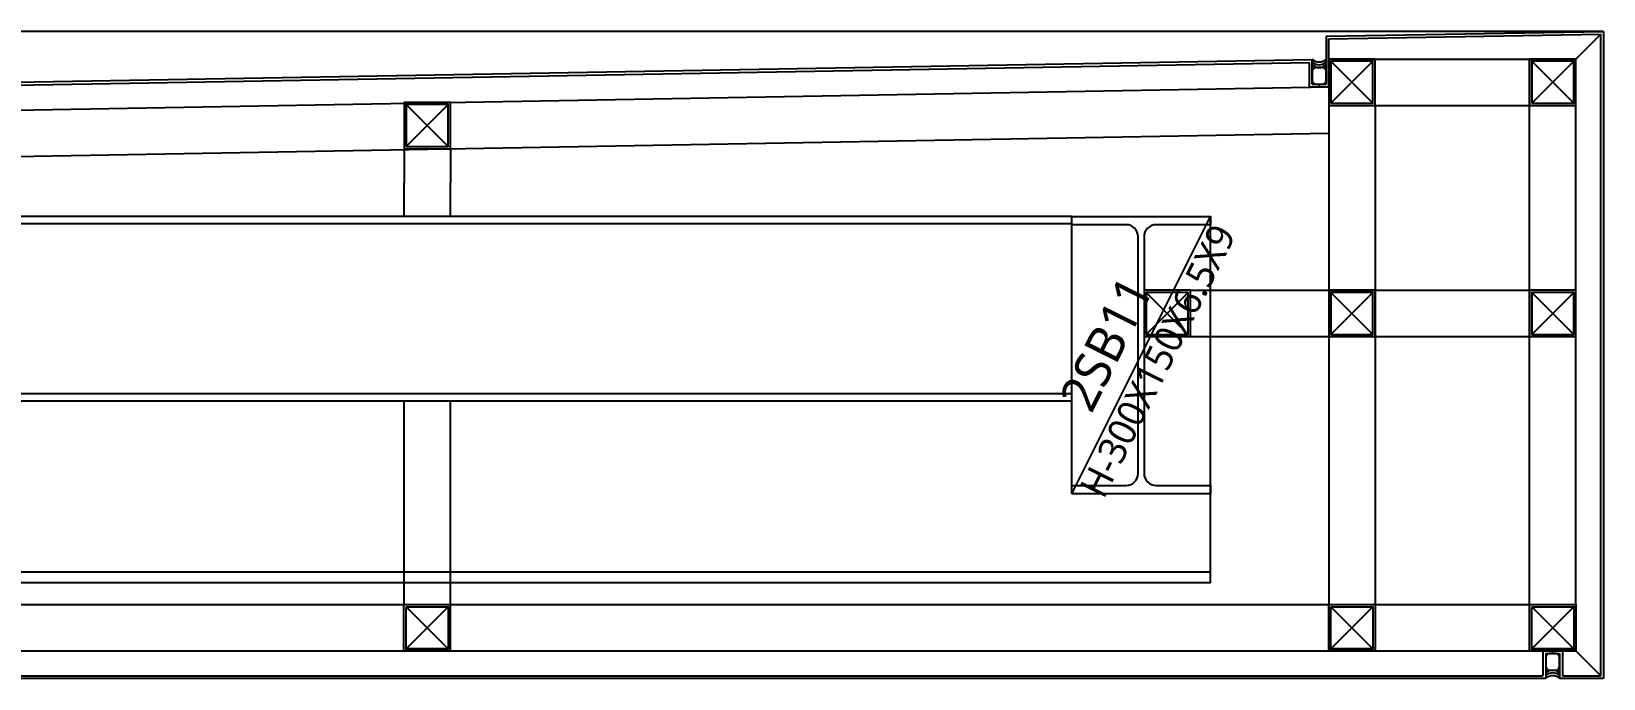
# Model space of a CAD drawing. Header units: millimetres. Extents: x 0 to 672800, y 0 to 118800.
# Drawn here: x 450250 to 451950, y 75995 to 76695 of the extents above; entities that cross this region are included whole.
import ezdxf
from ezdxf.enums import TextEntityAlignment as Align

# ---------------------------------------------------------------- set-up
doc = ezdxf.new("R2010")
doc.units = ezdxf.units.MM
doc.header["$LTSCALE"] = 200
doc.layers.get('DEFPOINTS').update_dxf_attribs({"color": 137})
for name, color, linetype in [('0-S-col', 4, 'Continuous'), ('09GIRDER', 2, 'Continuous'), ('35', 8, 'Continuous'), ('A-ELEV-6', 6, 'Continuous'), ('ELE-8', 8, 'Continuous'), ('ELE-9', 9, 'Continuous'), ('HAT-253', 253, 'Continuous'), ('squrepipe', 252, 'Continuous'), ('STL', 4, 'Continuous'), ('TEC35', 35, 'Continuous')]:
    doc.layers.add(name, color=color, linetype=linetype)
doc.layers.add('190', color=190, linetype='Continuous', plot=False)
doc.styles.add('스타일1', font='malgun.ttf')

# ---------------------------------------------------------------- blocks, each defined once
blk = doc.blocks.new('SG-SB11')
at = {"layer": '09GIRDER'}
blk.add_lwpolyline([(-75, -300), (-75, -291), (-16.2, -291, 0.414214), (-3.2, -278), (-3.2, -22, 0.414214), (-16.2, -9), (-75, -9), (-75, 0), (75, 0), (75, -9), (16.2, -9, 0.414214), (3.2, -22), (3.2, -278, 0.414214), (16.2, -291), (75, -291), (75, -300)], format="xyb", close=True, dxfattribs=at)
at = {"layer": 'DEFPOINTS'}
blk.add_line((-75, -300), (75, 0), dxfattribs=at)
at = {"layer": 'DEFPOINTS', "style": '스타일1'}
for s, height, p in [('H-300X150X6.5X9', 30, (18, -156.3)), ('2SB11', 40, (-37.7, -137.4, 0))]:
    blk.add_text(s, height=height, rotation=63.4349, dxfattribs=at).set_placement(p, align=Align.MIDDLE_CENTER)
blk = doc.blocks.new('ci')
at = {"layer": '190'}
for p, q in [((11.9, 10), (-0.1, 10)), ((11.9, 0), (-0.1, 0))]:
    blk.add_line(p, q, dxfattribs=at)
at = {"layer": '35'}
blk.add_lwpolyline([(9, 0), (15, 0, 0.414214), (18, 3), (18, 7, 0.414214), (15, 10), (9, 10, 0.414214), (6, 7), (6, 3, 0.414214)], format="xyb", close=True, dxfattribs=at)
for centre, start, end in [((-5.3, 5), 316.3972, 43.6028), ((-3.3, 5), 316.3972, 43.6028), ((-1.3, 5), 316.3972, 43.6028), ((0.7, 5), 33.6837, 43.6028), ((0.7, 5), 316.3972, 326.3163)]:
    blk.add_arc(centre, 7.25, start, end, dxfattribs=at)
blk = doc.blocks.new('A$595321001736')
at = {"layer": 'squrepipe'}
for p, q in [((-22.7, -22.7), (22.7, 22.7)), ((-22.7, 22.7), (22.7, -22.7))]:
    blk.add_line(p, q, dxfattribs=at)
for points in [[(-25, -25), (25, -25), (25, 25), (-25, 25)], [(-22.7, -22.7), (22.7, -22.7), (22.7, 22.7), (-22.7, 22.7)]]:
    blk.add_lwpolyline(points, close=True, dxfattribs=at)

msp = doc.modelspace()

# ---------------------------------------------------------------- linework, layer by layer
at = {"layer": '0-S-col', "color": 8}
msp.add_line((451525, 76109.9), (448850, 76109.9), dxfattribs=at)
msp.add_lwpolyline([(448850, 76098.9), (451525, 76098.9), (451525, 76194.9)], dxfattribs=at)
at = {"layer": 'A-ELEV-6'}
msp.add_line((451375, 76203.9), (451375, 76494.9), dxfattribs=at)
for points in [[(451375, 76494.9), (448725, 76494.9)], [(451525, 76194.9), (451525, 76494.9)], [(451375, 76486.9), (448749.5, 76486.9)], [(451375, 76302.9), (448749.5, 76302.9)], [(451375, 76294.9), (448749.5, 76294.9)]]:
    msp.add_lwpolyline(points, dxfattribs=at)
at = {"layer": 'ELE-8'}
for p, q in [((451920, 76664.9), (451947, 76691.9)), ((451655.3, 76664.9), (451920, 76664.9)), ((451870, 76024.9), (451870, 76664.9)), ((451920, 76024.9), (451920, 76664.9)), ((449385.6, 76594.8), (451653, 76635)), ((451653, 76614.9), (451870, 76614.9)), ((451653, 76614.9), (451653, 76074.9)), ((451703, 76614.9), (451703, 76074.9)), ((449386.3, 76544.8), (451653, 76585)), ((450653.2, 76568.1), (450653, 76494.9)), ((450703.3, 76568.1), (450703, 76494.9)), ((451503.3, 76414.9), (451870, 76414.9)), ((451503.3, 76364.9), (451870, 76364.9)), ((450653, 76294.9), (450653, 76074.9)), ((450703, 76294.9), (450703, 76074.9)), ((449080.3, 76074.9), (451870, 76074.9)), ((449080.3, 76024.9), (451920, 76024.9)), ((451920, 76024.9), (451947, 75997.9))]:
    msp.add_line(p, q, dxfattribs=at)
at = {"layer": 'ELE-9'}
msp.add_line((451950, 76694.9), (449085, 76694.9), dxfattribs=at)
at = {"layer": 'STL'}
for p, q in [((451650, 76689.9), (451950, 76694.9)), ((451950, 76694.9), (451950, 75994.9)), ((451650, 76689.9), (451650, 76637.9)), ((451653, 76686.9), (451947, 76691.9)), ((451653, 76634.9), (451653, 76686.9)), ((451947, 75997.9), (451947, 76691.9)), ((449435, 76626), (451635, 76664.6)), ((449438, 76623), (451632, 76661.5)), ((451632, 76634.9), (451632, 76661.5)), ((451635, 76637.9), (451635, 76664.6)), ((451632, 76634.9), (451642.6, 76634.9)), ((451635, 76637.9), (451642.6, 76637.9)), ((451642.6, 76637.9), (451642.6, 76634.9)), ((451642.6, 76637.9), (451650, 76637.9)), ((451642.6, 76634.9), (451653, 76634.9)), ((451884.5, 76024.9), (451884.5, 75997.9)), ((451884.5, 76024.9), (451905.5, 76024.9)), ((451887.5, 76021.9), (451887.5, 75994.9)), ((451887.5, 76021.9), (451902.5, 76021.9)), ((451895, 76021.9), (451895, 76024.9)), ((451902.5, 76021.9), (451902.5, 75994.9)), ((451905.5, 76024.9), (451905.5, 75997.9)), ((449103, 75997.9), (451884.5, 75997.9)), ((451905.5, 75997.9), (451947, 75997.9)), ((451887.5, 75994.9), (449100, 75994.9)), ((451950, 75994.9), (451902.5, 75994.9))]:
    msp.add_line(p, q, dxfattribs=at)

# ---------------------------------------------------------------- block references
at = {"layer": 'HAT-253'}
msp.add_blockref('SG-SB11', (451450, 76494.9), dxfattribs=at)
at = {"layer": 'squrepipe'}
for p in [(451678, 76639.9), (451895, 76639.9), (450678.2, 76593.1), (451478.3, 76389.9), (451678, 76389.9), (451895, 76389.9)]:
    msp.add_blockref('A$595321001736', p, dxfattribs=at)
at = {"layer": 'squrepipe', "xscale": -1, "rotation": 180}
for p in [(450678, 76049.9), (451678, 76049.9), (451895, 76049.9)]:
    msp.add_blockref('A$595321001736', p, dxfattribs=at)
at = {"layer": 'TEC35', "linetype": 'Continuous'}
for p, xscale, yscale, zscale, rotation in [((451635, 76664.8), 1.500000000000007, 1.500000000000007, 1.500000000000007, 270), ((451902.5, 75995.1), 1.500000000000003, 1.500000000000003, 1.500000000000003, 90)]:
    msp.add_blockref('ci', p, dxfattribs=dict(at, xscale=xscale, yscale=yscale, zscale=zscale, rotation=rotation))

doc.saveas('drawing.dxf')
